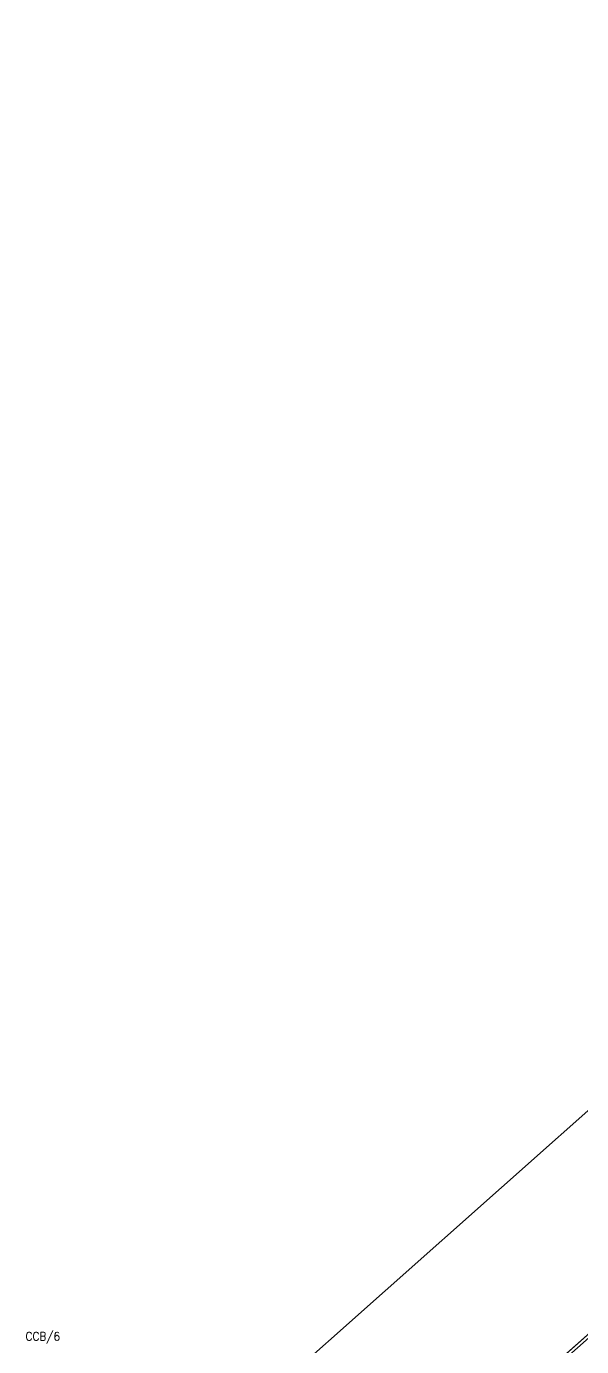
# Model space of a CAD drawing. Extents: x 437024 to 437759, y 437544 to 437864.
# Drawn here: x 437303.7 to 437327, y 437808.5 to 437863.8 of the extents above; entities that cross this region are included whole.
import ezdxf

# ---------------------------------------------------------------- set-up
doc = ezdxf.new("R2010")
doc.units = 0
for name, color, linetype in [('CH-01-M_Pr_Kerb', 2, 'Continuous'), ('CH-01-M_Pr_KerbEdge', 8, 'Continuous'), ('Construction Lines', 222, 'Continuous'), ('du-UTMCTEXT', 40, 'Continuous')]:
    doc.layers.add(name, color=color, linetype=linetype)
doc.layers.add('Z--01-M_DesLines', color=11, linetype='Continuous', plot=False)
doc.styles.add('LCC Romans', font='romans.shx', dxfattribs={"width": 0.9})

msp = doc.modelspace()

# ---------------------------------------------------------------- linework, layer by layer
at = {"layer": 'CH-01-M_Pr_Kerb'}
msp.add_lwpolyline([(437379.437, 437858.973), (437357.706, 437836.107), (437308.798, 437792.662)], dxfattribs=at)
at = {"layer": 'CH-01-M_Pr_KerbEdge'}
msp.add_lwpolyline([(437379.527, 437858.887), (437357.793, 437836.017), (437308.881, 437792.568)], dxfattribs=at)
at = {"layer": 'Construction Lines'}
msp.add_line((437313.364, 437796.707), (437343.245, 437823.299), dxfattribs=at)
at = {"layer": 'Z--01-M_DesLines'}
msp.add_lwpolyline([(437374.362, 437863.795), (437352.836, 437841.143), (437304.149, 437797.895)], dxfattribs=at)

# ---------------------------------------------------------------- texts
at = {"layer": 'du-UTMCTEXT', "style": 'LCC Romans', "width": 0.9}
msp.add_text('CCB/6', height=0.36, dxfattribs=at).set_placement((437303.703, 437808.789))

doc.saveas('drawing.dxf')
